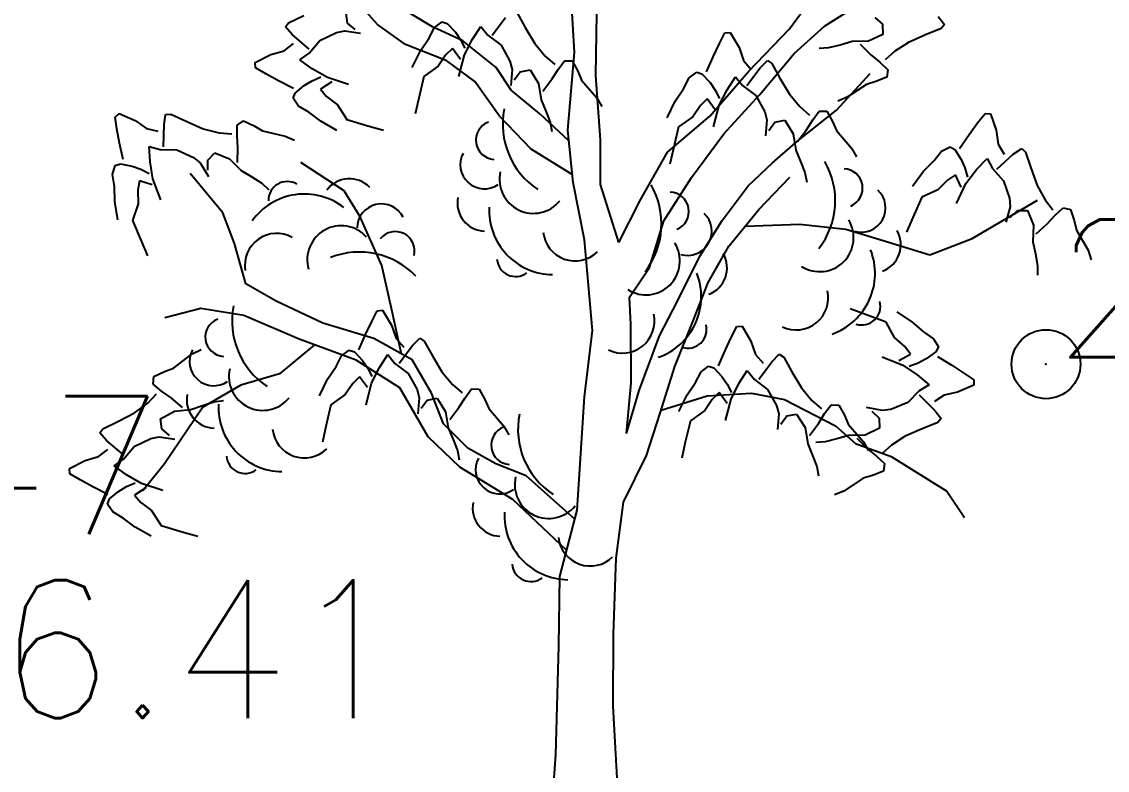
# Model space of a CAD drawing. Header units: millimetres. Extents: x 524954 to 526204, y 9523489 to 9524010.
# Drawn here: x 525888.14 to 525896.01, y 9523722.49 to 9523727.91 of the extents above; entities that cross this region are included whole.
import ezdxf
from ezdxf import colors
from ezdxf.entities.mleader import LeaderData, LeaderLine
from ezdxf.math import Vec2, Vec3

# ---------------------------------------------------------------- set-up
doc = ezdxf.new("R2010")
doc.units = ezdxf.units.MM
doc.header["$PDMODE"] = 32
doc.header["$PDSIZE"] = 0.5
doc.linetypes.add('ACAD_ISO12W100', pattern=[21, 12, -3, 0, -3, 0, -3])
for name, color, linetype in [('Arbre', 34, 'ACAD_ISO12W100'), ('ETQ PAIR', 7, 'Continuous'), ('TopoAlt', 3, 'Continuous'), ('TOPOJIS', 7, 'Continuous')]:
    doc.layers.add(name, color=color, linetype=linetype)
doc.styles.add('Simplex 1.0', font='Simplex.shx', dxfattribs={"width": 0.99, "height": 1})
doc.styles.get("Standard").update_dxf_attribs({"font": 'arial.ttf'})

# ---------------------------------------------------------------- blocks, each defined once
blk = doc.blocks.new('TCPOINT M')
at = {"color": 0}
blk.add_point((0, 0), dxfattribs=at)
at = {"layer": 'TopoAlt', "style": 'Simplex 1.0', "width": 0.99}
blk.add_attdef('ALT', (0.15, 0.15), '', height=1, dxfattribs=at)
blk = doc.blocks.new('v088')
at = {"linetype": 'Continuous'}
for p, q in [((-0.2365, 6.8477), (-0.2742, 7.4626)), ((-1.6648, 7.048), (-1.9323, 7.3471)), ((1.3209, 7.0171), (1.4418, 7.1813)), ((1.5755, 7.0348), (1.778, 7.1634)), ((-1.2665, 7.0314), (-1.4491, 7.1395)), ((-0.0837, 6.6768), (-0.0745, 7.1309)), ((-1.4628, 6.9029), (-1.6648, 7.048)), ((-1.0467, 6.9303), (-1.2665, 7.0314)), ((1.0227, 6.7061), (1.3209, 7.0171)), ((1.3557, 6.8374), (1.5755, 7.0348)), ((-0.8063, 6.7363), (-1.0467, 6.9303)), ((-1.1618, 6.7848), (-1.4628, 6.9029)), ((-0.2869, 6.2807), (-0.2365, 6.8477)), ((-0.9597, 6.6336), (-1.1618, 6.7848)), ((1.107, 6.54), (1.3557, 6.8374)), ((-0.6972, 6.5707), (-0.8063, 6.7363)), ((0.7433, 6.3831), (1.0227, 6.7061)), ((1.6628, 6.4272), (1.906, 6.6935)), ((-0.7803, 6.3824), (-0.9597, 6.6336)), ((-0.0491, 6.2111), (-0.0837, 6.6768)), ((-0.4884, 6.4009), (-0.6972, 6.5707)), ((0.8455, 6.2546), (1.107, 6.54)), ((-0.5514, 6.1446), (-0.7803, 6.3824)), ((-0.2789, 6.2036), (-0.4884, 6.4009)), ((0.4379, 6.1217), (0.7433, 6.3831)), ((1.3814, 6.2037), (1.6628, 6.4272)), ((-0.2479, 5.9022), (-0.2869, 6.2807)), ((0.6096, 5.9388), (0.8455, 6.2546)), ((-0.2539, 5.9607), (-0.5514, 6.1446)), ((-0.0486, 5.8877), (-0.0491, 6.2111)), ((1.1982, 6.0444), (1.3814, 6.2037)), ((0.2399, 5.7756), (0.4379, 6.1217)), ((-1.9071, 5.8427), (-2.2223, 6.0475)), ((1.0213, 5.879), (1.1982, 6.0444)), ((-2.7868, 5.6812), (-3.0229, 5.9686)), ((-0.1646, 5.4873), (-0.2479, 5.9022)), ((0.4109, 5.6237), (0.6096, 5.9388)), ((1.0995, 5.7065), (1.3247, 5.9413)), ((-1.7911, 5.6523), (-1.9071, 5.8427)), ((0.0846, 5.4676), (-0.0486, 5.8877)), ((0.8338, 5.6263), (1.0213, 5.879)), ((0.0846, 5.4676), (0.2399, 5.7756)), ((2.6462, 5.4963), (3.1193, 5.7735)), ((-2.7013, 5.4591), (-2.7868, 5.6812)), ((0.8812, 5.4407), (1.0995, 5.7065)), ((-1.6346, 5.3011), (-1.7911, 5.6523)), ((0.3061, 5.2857), (0.4109, 5.6237)), ((0.6713, 5.3679), (0.8338, 5.6263)), ((1.0006, 5.5861), (1.394, 5.6007)), ((1.394, 5.6007), (1.7306, 5.5642)), ((1.7306, 5.5642), (1.9997, 5.4827)), ((-2.6206, 5.1685), (-2.7013, 5.4591)), ((-0.1073, 4.8293), (-0.1646, 5.4873)), ((0.7312, 5.1764), (0.8812, 5.4407)), ((1.9997, 5.4827), (2.3377, 5.3779)), ((2.3377, 5.3779), (2.6462, 5.4963)), ((0.5102, 5.0412), (0.6713, 5.3679)), ((-1.5592, 4.9668), (-1.6346, 5.3011)), ((0.1613, 5.0712), (0.3061, 5.2857)), ((-2.4003, 5.0425), (-2.6206, 5.1685)), ((0.6191, 4.888), (0.7312, 5.1764)), ((-2.0611, 4.8817), (-2.4003, 5.0425)), ((0.1717, 4.8724), (0.1613, 5.0712)), ((0.3786, 4.7897), (0.5102, 5.0412)), ((-2.9464, 4.9876), (-3.2062, 4.92)), ((-2.6344, 4.9381), (-2.9464, 4.9876)), ((-1.4917, 4.6586), (-1.5592, 4.9668)), ((-2.2328, 4.7662), (-2.6344, 4.9381)), ((-1.6919, 4.7713), (-2.0611, 4.8817)), ((0.489, 4.5681), (0.6191, 4.888)), ((-0.1657, 4.3492), (-0.1073, 4.8293)), ((0.1743, 4.4496), (0.1717, 4.8724)), ((-2.1227, 4.7254), (-2.3768, 4.5144)), ((-1.8192, 4.6131), (-2.2328, 4.7662)), ((-1.415, 4.6154), (-1.6919, 4.7713)), ((0.2314, 4.3948), (0.3786, 4.7897)), ((-1.5041, 4.4145), (-1.8192, 4.6131)), ((-1.2732, 4.3758), (-1.415, 4.6154)), ((0.3841, 4.2301), (0.489, 4.5681)), ((-2.3768, 4.5144), (-2.655, 4.434)), ((-2.655, 4.434), (-2.9315, 4.2727)), ((-1.2976, 4.0581), (-1.5041, 4.4145)), ((0.1384, 4.0819), (0.1743, 4.4496)), ((-1.1877, 4.1537), (-1.2732, 4.3758)), ((-0.2169, 3.5272), (-0.1657, 4.3492)), ((0.1384, 4.0819), (0.2314, 4.3948)), ((0.3911, 4.2526), (0.7235, 4.3553)), ((0.7235, 4.3553), (1.0465, 4.3745)), ((1.0465, 4.3745), (1.2838, 4.3297)), ((1.2838, 4.3297), (1.6547, 4.1385)), ((-2.9315, 4.2727), (-3.209, 3.8627)), ((0.2848, 3.9233), (0.3841, 4.2301)), ((-1.0099, 3.9771), (-1.1877, 4.1537)), ((1.6547, 4.1385), (1.8004, 4.0109)), ((-1.0692, 3.839), (-1.2976, 4.0581)), ((-0.8085, 3.8631), (-1.0099, 3.9771)), ((1.8004, 4.0109), (2.0573, 3.9168)), ((-3.209, 3.8627), (-3.3666, 3.6666)), ((-0.589, 3.7744), (-0.8085, 3.8631)), ((0.1177, 3.584), (0.2848, 3.9233)), ((2.0573, 3.9168), (2.4606, 3.664)), ((-0.6849, 3.6045), (-1.0692, 3.839)), ((-0.2343, 3.4611), (-0.589, 3.7744)), ((2.4606, 3.664), (2.589, 3.4739)), ((-0.2941, 3.234), (-0.6849, 3.6045)), ((0.064, 3.1786), (0.1177, 3.584)), ((-0.3436, 3.0457), (-0.2169, 3.5272)), ((0.0445, 2.6247), (0.064, 3.1786)), ((-0.3518, 2.5418), (-0.3436, 3.0457)), ((0.0429, 2.1085), (0.0445, 2.6247)), ((-0.3726, 1.7516), (-0.3518, 2.5418)), ((0.1022, 1.0525), (0.0429, 2.1085)), ((-0.4115, 1.2346), (-0.3726, 1.7516))]:
    blk.add_line(p, q, dxfattribs=at)
at = {"color": 3, "linetype": 'Continuous'}
for p, q in [((-2.3098, 7.06), (-2.2004, 7.1132)), ((-1.8828, 7.0578), (-1.8923, 7.1303)), ((-0.8351, 6.9716), (-0.7381, 7.0997)), ((-0.654, 7.1313), (-0.5947, 7.0251)), ((1.9408, 7.0996), (1.9941, 7.049)), ((2.3991, 7.1055), (2.4452, 7.0467)), ((-2.333, 7.0298), (-2.3098, 7.06)), ((-2.283, 6.9743), (-2.333, 7.0298)), ((-1.8262, 7.0109), (-1.8828, 7.0578)), ((-1.2925, 6.9474), (-1.2526, 7.0255)), ((-1.2526, 7.0255), (-1.1978, 7.0672)), ((-1.1978, 7.0672), (-1.1602, 7.0548)), ((-1.1602, 7.0548), (-1.1012, 6.9916)), ((-0.978, 6.9406), (-0.9175, 7.0343)), ((-0.9175, 7.0343), (-0.8661, 6.9697)), ((-0.5947, 7.0251), (-0.5257, 6.909)), ((1.9941, 7.049), (1.9988, 6.9761)), ((2.4201, 7.0181), (2.3073, 6.9725)), ((2.4452, 7.0467), (2.4201, 7.0181)), ((-2.1607, 6.8701), (-2.283, 6.9743)), ((-2.1606, 6.8391), (-2.0833, 6.9307)), ((-2.0833, 6.9307), (-1.963, 6.9891)), ((-1.963, 6.9891), (-1.9025, 7.0009)), ((-1.9025, 7.0009), (-1.7879, 6.9849)), ((-1.3538, 6.8575), (-1.2925, 6.9474)), ((-1.1012, 6.9916), (-1.0633, 6.9361)), ((-1.0633, 6.9361), (-1.0322, 6.8755)), ((-1.0349, 6.828), (-0.978, 6.9406)), ((-0.8661, 6.9697), (-0.7702, 6.8978)), ((0.8128, 6.9092), (0.8527, 6.9872)), ((0.8527, 6.9872), (0.8913, 6.9906)), ((0.8913, 6.9906), (0.9551, 6.8814)), ((1.8939, 6.9271), (1.7747, 6.9234)), ((1.9988, 6.9761), (1.8939, 6.9271)), ((2.3073, 6.9725), (2.1835, 6.9184)), ((-2.4387, 6.8298), (-2.3415, 6.858)), ((-2.3415, 6.858), (-2.2745, 6.9095)), ((-1.413, 6.7366), (-1.3538, 6.8575)), ((-1.122, 6.8741), (-1.1715, 6.8255)), ((-1.0639, 6.7951), (-1.122, 6.8741)), ((-0.7702, 6.8978), (-0.705, 6.781)), ((-0.5257, 6.909), (-0.4496, 6.8178)), ((0.7681, 6.8145), (0.8128, 6.9092)), ((0.9551, 6.8814), (0.9888, 6.786)), ((1.6041, 6.8779), (1.535, 6.8736)), ((1.6876, 6.8986), (1.6041, 6.8779)), ((1.7747, 6.9234), (1.6876, 6.8986)), ((1.8337, 6.904), (1.9118, 6.828)), ((2.0835, 6.8543), (2.0142, 6.7921)), ((2.1835, 6.9184), (2.0835, 6.8543)), ((-2.5514, 6.7723), (-2.4387, 6.8298)), ((-2.5502, 6.7337), (-2.5514, 6.7723)), ((-2.228, 6.7914), (-2.1606, 6.8391)), ((-2.1379, 6.7256), (-2.228, 6.7914)), ((-1.1715, 6.8255), (-1.2266, 6.7446)), ((-1.0757, 6.6715), (-1.0349, 6.828)), ((-0.705, 6.781), (-0.6897, 6.7213)), ((-0.4496, 6.8178), (-0.3793, 6.7567)), ((-0.357, 6.7218), (-0.3104, 6.7855)), ((-0.3104, 6.7855), (-0.2553, 6.7842)), ((-0.2553, 6.7842), (-0.2138, 6.7099)), ((0.7187, 6.7034), (0.7681, 6.8145)), ((0.9888, 6.786), (1.0441, 6.7221)), ((1.1083, 6.7343), (1.1609, 6.7873)), ((1.1609, 6.7873), (1.1923, 6.7659)), ((1.9118, 6.828), (1.9768, 6.7743)), ((1.9768, 6.7743), (2.0342, 6.7201)), ((-2.4746, 6.6893), (-2.5502, 6.7337)), ((-2.3827, 6.6392), (-2.4746, 6.6893)), ((-2.0288, 6.6624), (-2.1379, 6.7256)), ((-1.2266, 6.7446), (-1.3299, 6.6702)), ((-0.6897, 6.7213), (-0.6991, 6.6059)), ((-0.6753, 6.6457), (-0.6318, 6.7049)), ((-0.6318, 6.7049), (-0.56, 6.7185)), ((-0.56, 6.7185), (-0.4983, 6.6206)), ((-0.4022, 6.6506), (-0.357, 6.7218)), ((-0.2138, 6.7099), (-0.1857, 6.6447)), ((0.5938, 6.6601), (0.6485, 6.7018)), ((0.6485, 6.7018), (0.6861, 6.6893)), ((0.6861, 6.6893), (0.7451, 6.6262)), ((1.0112, 6.6062), (1.1083, 6.7343)), ((1.1923, 6.7659), (1.2517, 6.6597)), ((2.0342, 6.7201), (2.0261, 6.6656)), ((-2.2745, 6.5836), (-2.3827, 6.6392)), ((-2.1959, 6.6055), (-2.1384, 6.6402)), ((-2.1384, 6.6402), (-2.076, 6.6678)), ((-1.9976, 6.6315), (-2.0798, 6.5781)), ((-1.8748, 6.6127), (-2.0288, 6.6624)), ((-1.3299, 6.6702), (-1.3669, 6.5144)), ((-0.4983, 6.6206), (-0.4798, 6.5027)), ((-0.4679, 6.5637), (-0.4022, 6.6506)), ((-0.1857, 6.6447), (-0.0753, 6.5169)), ((0.5538, 6.582), (0.5938, 6.6601)), ((0.7451, 6.6262), (0.7831, 6.5707)), ((0.8684, 6.5752), (0.9289, 6.6689)), ((0.9289, 6.6689), (0.9803, 6.6043)), ((1.2517, 6.6597), (1.3207, 6.5436)), ((1.879, 6.6139), (1.7385, 6.5203)), ((1.9472, 6.6337), (1.879, 6.6139)), ((2.0261, 6.6656), (1.9472, 6.6337)), ((-2.2769, 6.5134), (-2.2624, 6.5503)), ((-2.2624, 6.5503), (-2.1959, 6.6055)), ((-2.0798, 6.5781), (-2.0342, 6.5259)), ((0.4926, 6.4921), (0.5538, 6.582)), ((0.7831, 6.5707), (0.8142, 6.5101)), ((0.8114, 6.4626), (0.8684, 6.5752)), ((0.9803, 6.6043), (1.0762, 6.5324)), ((1.0762, 6.5324), (1.1414, 6.4156)), ((1.3207, 6.5436), (1.3968, 6.4523)), ((-2.2384, 6.4564), (-2.2769, 6.5134)), ((-2.1628, 6.412), (-2.2384, 6.4564)), ((-2.0342, 6.5259), (-1.9565, 6.4662)), ((-1.9565, 6.4662), (-1.8881, 6.3588)), ((-1.3669, 6.5144), (-1.3922, 6.3999)), ((-0.4798, 6.5027), (-0.4444, 6.4194)), ((-0.0753, 6.5169), (-0.0397, 6.4532)), ((0.4333, 6.3712), (0.4926, 6.4921)), ((0.6749, 6.4601), (0.6198, 6.3792)), ((0.7244, 6.5087), (0.6749, 6.4601)), ((0.7824, 6.4297), (0.7244, 6.5087)), ((0.7707, 6.306), (0.8114, 6.4626)), ((1.7385, 6.5203), (1.6708, 6.4929)), ((-3.5682, 6.3771), (-3.539, 6.4025)), ((-3.5548, 6.2904), (-3.5682, 6.3771)), ((-3.539, 6.4025), (-3.4232, 6.3514)), ((-3.2129, 6.3221), (-3.2014, 6.3959)), ((-3.2014, 6.3959), (-3.1633, 6.397)), ((-3.1633, 6.397), (-3.053, 6.3458)), ((-2.0765, 6.3457), (-2.1628, 6.412)), ((-0.4444, 6.4194), (-0.4135, 6.3391)), ((0.6198, 6.3792), (0.5164, 6.3047)), ((1.1414, 6.4156), (1.1567, 6.3559)), ((1.3968, 6.4523), (1.4671, 6.3913)), ((1.4894, 6.3564), (1.536, 6.4201)), ((1.536, 6.4201), (1.5911, 6.4188)), ((1.5911, 6.4188), (1.6326, 6.3444)), ((2.6849, 6.3343), (2.7388, 6.4036)), ((2.7388, 6.4036), (2.7772, 6.3997)), ((2.7772, 6.3997), (2.8196, 6.2805)), ((-3.4232, 6.3514), (-3.3399, 6.2939)), ((-3.2164, 6.1615), (-3.2129, 6.3221)), ((-3.053, 6.3458), (-2.929, 6.2922)), ((-2.6826, 6.2395), (-2.6821, 6.3185)), ((-2.6821, 6.3185), (-2.6368, 6.3497)), ((-2.6368, 6.3497), (-2.5596, 6.3138)), ((-2.5596, 6.3138), (-2.4986, 6.2775)), ((-1.9592, 6.2797), (-2.0765, 6.3457)), ((-1.8881, 6.3588), (-1.7347, 6.313)), ((-1.7347, 6.313), (-1.6219, 6.2812)), ((-0.4135, 6.3391), (-0.4006, 6.2711)), ((0.5164, 6.3047), (0.4795, 6.1489)), ((1.1567, 6.3559), (1.1472, 6.2405)), ((1.171, 6.2803), (1.2146, 6.3394)), ((1.2146, 6.3394), (1.2864, 6.3531)), ((1.2864, 6.3531), (1.3481, 6.2552)), ((1.4442, 6.2852), (1.4894, 6.3564)), ((1.6326, 6.3444), (1.6606, 6.2793)), ((2.6234, 6.2497), (2.6849, 6.3343)), ((-3.5355, 6.1876), (-3.5548, 6.2904)), ((-3.3399, 6.2939), (-3.2577, 6.2746)), ((-2.929, 6.2922), (-2.8139, 6.2629)), ((-2.8139, 6.2629), (-2.7211, 6.2547)), ((-2.6774, 6.1553), (-2.6826, 6.2395)), ((-2.4986, 6.2775), (-2.3343, 6.2387)), ((-2.3343, 6.2387), (-2.2681, 6.208)), ((1.3481, 6.2552), (1.3665, 6.1373)), ((1.3784, 6.1983), (1.4442, 6.2852)), ((1.6606, 6.2793), (1.771, 6.1515)), ((2.5541, 6.1497), (2.6234, 6.2497)), ((2.8196, 6.2805), (2.8349, 6.1805)), ((-3.5103, 6.0686), (-3.5355, 6.1876)), ((-3.3198, 6.1639), (-3.2403, 6.1417)), ((-3.3139, 6.0525), (-3.3198, 6.1639)), ((-3.2403, 6.1417), (-3.1205, 6.1398)), ((-3.1205, 6.1398), (-2.9991, 6.0834)), ((-2.6797, 6.0464), (-2.6774, 6.1553)), ((0.4795, 6.1489), (0.4542, 6.0345)), ((1.771, 6.1515), (1.8066, 6.0878)), ((2.4234, 6.1305), (2.4849, 6.1612)), ((2.4849, 6.1612), (2.5195, 6.142)), ((2.5195, 6.142), (2.5657, 6.0689)), ((2.8349, 6.1805), (2.8773, 6.1074)), ((2.9427, 6.1074), (3.0042, 6.1497)), ((3.0042, 6.1497), (3.0311, 6.1228)), ((-2.9991, 6.0834), (-2.9517, 6.044)), ((-2.8958, 5.9912), (-2.8952, 6.0647)), ((-2.8952, 6.0647), (-2.845, 6.1178)), ((-2.845, 6.1178), (-2.7377, 6.0747)), ((-2.7377, 6.0747), (-2.6536, 5.99)), ((1.3665, 6.1373), (1.4019, 6.054)), ((2.2926, 5.9843), (2.3695, 6.0612)), ((2.3695, 6.0612), (2.4234, 6.1305)), ((2.5657, 6.0689), (2.5926, 6.0074)), ((2.6772, 5.9958), (2.7542, 6.0766)), ((2.7542, 6.0766), (2.7926, 6.0035)), ((2.8234, 5.9997), (2.9427, 6.1074)), ((3.0311, 6.1228), (3.0696, 6.0074)), ((-3.5861, 5.9603), (-3.5662, 6.0262)), ((-3.5662, 6.0262), (-3.5284, 6.0381)), ((-3.5284, 6.0381), (-3.4436, 6.0215)), ((-3.4436, 6.0215), (-3.3804, 5.9989)), ((-3.3804, 5.9989), (-3.3196, 5.968)), ((-3.294, 5.9279), (-3.3139, 6.0525)), ((-2.9517, 6.044), (-2.8917, 5.945)), ((-2.6536, 5.99), (-2.576, 5.9433)), ((1.4019, 6.054), (1.4328, 5.9737)), ((2.2118, 5.8766), (2.2926, 5.9843)), ((2.5926, 6.0074), (2.6118, 5.942)), ((2.6003, 5.8958), (2.6772, 5.9958)), ((2.7926, 6.0035), (2.8734, 5.9151)), ((3.0696, 6.0074), (3.1158, 5.8804)), ((-3.5727, 5.8736), (-3.5861, 5.9603)), ((-3.3915, 5.9142), (-3.4031, 5.8459)), ((-3.2981, 5.8843), (-3.3915, 5.9142)), ((-3.2352, 5.7773), (-3.294, 5.9279)), ((-2.576, 5.9433), (-2.5039, 5.8964)), ((1.4328, 5.9737), (1.4458, 5.9057)), ((2.4657, 5.9189), (2.3964, 5.8497)), ((2.5234, 5.9574), (2.4657, 5.9189)), ((2.5657, 5.8689), (2.5234, 5.9574)), ((2.8734, 5.9151), (2.9157, 5.7881)), ((-3.5695, 5.7648), (-3.5727, 5.8736)), ((-3.4031, 5.8459), (-3.4003, 5.748)), ((-2.5039, 5.8964), (-2.4536, 5.8489)), ((2.3964, 5.8497), (2.281, 5.7958)), ((2.5311, 5.7497), (2.6003, 5.8958)), ((3.1158, 5.8804), (3.1734, 5.7766)), ((-3.5466, 5.6322), (-3.5695, 5.7648)), ((-3.4003, 5.748), (-3.4403, 5.6271)), ((2.281, 5.7958), (2.2156, 5.6496)), ((2.9157, 5.7881), (2.9196, 5.7266)), ((3.1734, 5.7766), (3.2311, 5.7035)), ((2.9196, 5.7266), (2.8888, 5.615)), ((2.9196, 5.6496), (2.9734, 5.6996)), ((2.9734, 5.6996), (3.0465, 5.6996)), ((3.0465, 5.6996), (3.0888, 5.5919)), ((3.2465, 5.665), (3.3042, 5.7189)), ((3.3042, 5.7189), (3.3581, 5.7073)), ((3.3581, 5.7073), (3.385, 5.6266)), ((-3.4403, 5.6271), (-3.3789, 5.4792)), ((2.2156, 5.6496), (2.1695, 5.5419)), ((3.0888, 5.5919), (3.085, 5.4727)), ((3.1081, 5.5304), (3.1888, 5.6035)), ((3.1888, 5.6035), (3.2465, 5.665)), ((3.385, 5.6266), (3.4004, 5.5573)), ((3.4004, 5.5573), (3.485, 5.4112)), ((-3.3789, 5.4792), (-3.3323, 5.3717)), ((3.085, 5.4727), (3.1042, 5.3842)), ((3.1042, 5.3842), (3.1196, 5.2996)), ((3.485, 5.4112), (3.5081, 5.3419)), ((3.1196, 5.2996), (3.1196, 5.2304)), ((-1.7068, 4.8945), (-1.6668, 4.9726)), ((-1.6668, 4.9726), (-1.6283, 4.976)), ((-1.6283, 4.976), (-1.5645, 4.8667)), ((1.8724, 4.9461), (1.762, 4.9854)), ((2.0987, 4.9642), (2.2113, 4.8904)), ((-1.7514, 4.7999), (-1.7068, 4.8945)), ((2.0224, 4.89), (1.8724, 4.9461)), ((2.0834, 4.7783), (2.0224, 4.89)), ((2.2113, 4.8904), (2.2929, 4.8185)), ((-1.5645, 4.8667), (-1.5307, 4.7714)), ((0.8993, 4.7791), (0.9393, 4.8572)), ((0.9393, 4.8572), (0.9778, 4.8606)), ((0.9778, 4.8606), (1.0416, 4.7513)), ((2.2929, 4.8185), (2.3654, 4.7691)), ((-1.8008, 4.6887), (-1.7514, 4.7999)), ((-1.5307, 4.7714), (-1.4755, 4.7074)), ((-1.4112, 4.7196), (-1.3587, 4.7727)), ((-1.3587, 4.7727), (-1.3272, 4.7513)), ((-1.3272, 4.7513), (-1.2679, 4.6451)), ((0.8546, 4.6845), (0.8993, 4.7791)), ((1.0416, 4.7513), (1.0754, 4.656)), ((2.1569, 4.7135), (2.0834, 4.7783)), ((2.3654, 4.7691), (2.4, 4.7096)), ((-3.1435, 4.5571), (-3.0095, 4.66)), ((-3.0095, 4.66), (-2.9439, 4.6918)), ((-1.9657, 4.5674), (-1.9257, 4.6454)), ((-1.9257, 4.6454), (-1.871, 4.6871)), ((-1.871, 4.6871), (-1.8334, 4.6747)), ((-1.8334, 4.6747), (-1.7744, 4.6115)), ((-1.6512, 4.5605), (-1.5907, 4.6542)), ((-1.5907, 4.6542), (-1.5392, 4.5896)), ((-1.5083, 4.5916), (-1.4112, 4.7196)), ((-1.2679, 4.6451), (-1.1988, 4.529)), ((0.8053, 4.5733), (0.8546, 4.6845)), ((1.0754, 4.656), (1.1306, 4.592)), ((1.1948, 4.6042), (1.2474, 4.6573)), ((1.2474, 4.6573), (1.2789, 4.6359)), ((2.1133, 4.6106), (2.1989, 4.6584)), ((2.1989, 4.6584), (2.1569, 4.7135)), ((2.383, 4.6739), (2.3129, 4.6232)), ((2.4, 4.7096), (2.383, 4.6739)), ((-2.0269, 4.4774), (-1.9657, 4.5674)), ((-1.7744, 4.6115), (-1.7365, 4.5561)), ((-1.5392, 4.5896), (-1.4434, 4.5178)), ((0.6804, 4.53), (0.7351, 4.5718)), ((0.7351, 4.5718), (0.7727, 4.5593)), ((1.0978, 4.4762), (1.1948, 4.6042)), ((1.2789, 4.6359), (1.3382, 4.5297)), ((1.9921, 4.6376), (2.1424, 4.5777)), ((2.1424, 4.5777), (2.247, 4.5072)), ((2.2532, 4.5924), (2.1892, 4.5691)), ((2.3129, 4.6232), (2.2532, 4.5924)), ((2.3928, 4.6398), (2.497, 4.577)), ((2.497, 4.577), (2.5853, 4.5209)), ((-3.2911, 4.4407), (-3.2867, 4.4956)), ((-3.2867, 4.4956), (-3.2101, 4.5328)), ((-3.2101, 4.5328), (-3.1435, 4.5571)), ((-1.7952, 4.494), (-1.8447, 4.4455)), ((-1.7371, 4.415), (-1.7952, 4.494)), ((-1.7365, 4.5561), (-1.7054, 4.4954)), ((-1.7081, 4.4479), (-1.6512, 4.5605)), ((-1.4434, 4.5178), (-1.3781, 4.401)), ((-1.1988, 4.529), (-1.1228, 4.4377)), ((0.6404, 4.452), (0.6804, 4.53)), ((0.7727, 4.5593), (0.8317, 4.4961)), ((0.8317, 4.4961), (0.8696, 4.4407)), ((0.9549, 4.4451), (1.0154, 4.5388)), ((1.0154, 4.5388), (1.0668, 4.4742)), ((1.3382, 4.5297), (1.4072, 4.4136)), ((2.247, 4.5072), (2.3325, 4.4356)), ((2.5853, 4.5209), (2.6578, 4.4715)), ((-3.2303, 4.3905), (-3.2911, 4.4407)), ((-2.0862, 4.3565), (-2.0269, 4.4774)), ((-1.8447, 4.4455), (-1.8998, 4.3645)), ((-1.7488, 4.2914), (-1.7081, 4.4479)), ((-1.1228, 4.4377), (-1.0524, 4.3767)), ((0.5791, 4.362), (0.6404, 4.452)), ((0.8696, 4.4407), (0.9007, 4.38)), ((0.898, 4.3325), (0.9549, 4.4451)), ((1.0668, 4.4742), (1.1627, 4.4024)), ((1.4072, 4.4136), (1.4833, 4.3223)), ((2.3325, 4.4356), (2.262, 4.3926)), ((2.6564, 4.4329), (2.5401, 4.3831)), ((2.6578, 4.4715), (2.6564, 4.4329)), ((-3.3314, 4.3035), (-3.2664, 4.3702)), ((-3.1617, 4.3413), (-3.2303, 4.3905)), ((-3.0788, 4.2707), (-3.1617, 4.3413)), ((-1.8998, 4.3645), (-2.0031, 4.2901)), ((-1.3781, 4.401), (-1.3629, 4.3412)), ((-1.3629, 4.3412), (-1.3723, 4.2259)), ((-1.3049, 4.3248), (-1.2331, 4.3384)), ((-1.2331, 4.3384), (-1.1715, 4.2405)), ((-1.0754, 4.2705), (-1.0302, 4.3418)), ((-1.0302, 4.3418), (-0.9835, 4.4054)), ((-0.9835, 4.4054), (-0.9285, 4.4041)), ((-0.9285, 4.4041), (-0.8869, 4.3298)), ((-0.8869, 4.3298), (-0.8589, 4.2646)), ((0.5199, 4.2411), (0.5791, 4.362)), ((0.7614, 4.3301), (0.7063, 4.2491)), ((0.8109, 4.3786), (0.7614, 4.3301)), ((0.869, 4.2996), (0.8109, 4.3786)), ((0.8572, 4.176), (0.898, 4.3325)), ((1.1627, 4.4024), (1.228, 4.2856)), ((2.262, 4.3926), (2.1788, 4.3064)), ((2.2601, 4.3616), (2.3751, 4.2494)), ((2.4412, 4.3615), (2.371, 4.3146)), ((2.5401, 4.3831), (2.4412, 4.3615)), ((-3.4268, 4.2328), (-3.3314, 4.3035)), ((-3.1373, 4.2436), (-3.0186, 4.2553)), ((-3.0186, 4.2553), (-2.9333, 4.2859)), ((-2.9333, 4.2859), (-2.8514, 4.3121)), ((-2.8514, 4.3121), (-2.7828, 4.3211)), ((-2.0031, 4.2901), (-2.0401, 4.1343)), ((-1.3485, 4.2656), (-1.3049, 4.3248)), ((-1.1411, 4.1837), (-1.0754, 4.2705)), ((-0.8589, 4.2646), (-0.7485, 4.1368)), ((1.228, 4.2856), (1.2432, 4.2258)), ((1.4833, 4.3223), (1.5536, 4.2613)), ((1.5759, 4.2264), (1.6226, 4.29)), ((1.6226, 4.29), (1.6776, 4.2887)), ((1.6776, 4.2887), (1.7191, 4.2144)), ((1.9936, 4.2484), (1.8803, 4.2721)), ((2.0548, 4.2561), (1.9936, 4.2484)), ((2.1788, 4.3064), (2.0548, 4.2561)), ((-3.5467, 4.1705), (-3.4268, 4.2328)), ((-3.2386, 4.1877), (-3.1373, 4.2436)), ((-3.2291, 4.1152), (-3.2386, 4.1877)), ((-1.1715, 4.2405), (-1.153, 4.1227)), ((0.603, 4.1747), (0.566, 4.0189)), ((0.7063, 4.2491), (0.603, 4.1747)), ((1.2432, 4.2258), (1.2338, 4.1105)), ((1.2576, 4.1502), (1.3011, 4.2094)), ((1.3011, 4.2094), (1.373, 4.223)), ((1.373, 4.223), (1.4346, 4.1251)), ((1.5307, 4.1551), (1.5759, 4.2264)), ((1.7191, 4.2144), (1.7472, 4.1493)), ((1.9168, 4.2436), (1.9701, 4.193)), ((1.9701, 4.193), (1.9747, 4.12)), ((2.3751, 4.2494), (2.4212, 4.1906)), ((2.4212, 4.1906), (2.396, 4.1621)), ((-3.6793, 4.0872), (-3.6561, 4.1174)), ((-3.6561, 4.1174), (-3.5467, 4.1705)), ((-3.1725, 4.0683), (-3.2291, 4.1152)), ((-2.0401, 4.1343), (-2.0653, 4.0199)), ((-1.153, 4.1227), (-1.1176, 4.0393)), ((-0.7485, 4.1368), (-0.7129, 4.0731)), ((1.4346, 4.1251), (1.4531, 4.0073)), ((1.465, 4.0683), (1.5307, 4.1551)), ((1.7472, 4.1493), (1.8576, 4.0214)), ((1.9747, 4.12), (1.8699, 4.071)), ((2.2833, 4.1164), (2.1595, 4.0623)), ((2.396, 4.1621), (2.2833, 4.1164)), ((-3.6294, 4.0317), (-3.6793, 4.0872)), ((-3.5071, 3.9275), (-3.6294, 4.0317)), ((-3.4297, 3.988), (-3.3093, 4.0465)), ((-3.3093, 4.0465), (-3.2488, 4.0583)), ((-3.2488, 4.0583), (-3.1342, 4.0423)), ((-1.1176, 4.0393), (-1.0867, 3.9591)), ((0.566, 4.0189), (0.5407, 3.9045)), ((1.5801, 4.0219), (1.511, 4.0175)), ((1.6636, 4.0426), (1.5801, 4.0219)), ((1.7506, 4.0673), (1.6636, 4.0426)), ((1.8699, 4.071), (1.7506, 4.0673)), ((1.8097, 4.0479), (1.8877, 3.9719)), ((1.8576, 4.0214), (1.8932, 3.9577)), ((2.1595, 4.0623), (2.0595, 3.9982)), ((-3.6878, 3.9154), (-3.6208, 3.9668)), ((-3.5069, 3.8964), (-3.4297, 3.988)), ((-1.0867, 3.9591), (-1.0738, 3.891)), ((1.4531, 4.0073), (1.4885, 3.9239)), ((1.8877, 3.9719), (1.9528, 3.9182)), ((2.0595, 3.9982), (1.9902, 3.936)), ((-3.8977, 3.8297), (-3.785, 3.8871)), ((-3.785, 3.8871), (-3.6878, 3.9154)), ((-3.5743, 3.8488), (-3.5069, 3.8964)), ((1.4885, 3.9239), (1.5194, 3.8437)), ((1.9528, 3.9182), (2.0102, 3.864)), ((2.0102, 3.864), (2.002, 3.8096)), ((-3.8965, 3.791), (-3.8977, 3.8297)), ((-3.8209, 3.7466), (-3.8965, 3.791)), ((-3.4842, 3.783), (-3.5743, 3.8488)), ((-3.3751, 3.7197), (-3.4842, 3.783)), ((1.5194, 3.8437), (1.5323, 3.7756)), ((1.9231, 3.7776), (1.855, 3.7579)), ((2.002, 3.8096), (1.9231, 3.7776)), ((-3.729, 3.6966), (-3.8209, 3.7466)), ((-3.4847, 3.6976), (-3.4223, 3.7252)), ((-3.2212, 3.6701), (-3.3751, 3.7197)), ((1.855, 3.7579), (1.7144, 3.6642)), ((-3.6208, 3.641), (-3.729, 3.6966)), ((-3.6087, 3.6076), (-3.5422, 3.6629)), ((-3.5422, 3.6629), (-3.4847, 3.6976)), ((-3.3439, 3.6889), (-3.4261, 3.6355)), ((-3.4261, 3.6355), (-3.3805, 3.5833)), ((1.7144, 3.6642), (1.6468, 3.6368)), ((-3.6232, 3.5708), (-3.6087, 3.6076)), ((-3.5847, 3.5138), (-3.6232, 3.5708)), ((-3.3805, 3.5833), (-3.3028, 3.5236)), ((-3.5091, 3.4694), (-3.5847, 3.5138)), ((-3.4228, 3.4031), (-3.5091, 3.4694)), ((-3.3028, 3.5236), (-3.2344, 3.4162)), ((-3.3055, 3.337), (-3.4228, 3.4031)), ((-3.2344, 3.4162), (-3.081, 3.3703)), ((-3.081, 3.3703), (-2.9682, 3.3386))]:
    blk.add_line(p, q, dxfattribs=at)
for centre, major_axis, start_param, end_param in [((-0.1929, 6.3242), (-0.3995, 0.3995), 0.587708, 1.773422), ((-0.8122, 6.2095), (-0.099, 0.099), -0.421529, 2.292047), ((-0.8896, 6.0328), (0.1246, 0.1246), 1.864761, 4.52862), ((1.088, 5.7707), (-0.3995, 0.3995), 3.265538, 4.451253), ((1.7113, 5.8608), (0.099, 0.099), 4.31771, 7.031286), ((-2.32, 5.773), (0.0964, 0.0964), 0.254619, 2.377018), ((-1.8693, 5.7251), (0.1445, 0.1445), 6.263619, 7.998733), ((-0.535, 5.9246), (0.1741, 0.1741), 2.133893, 4.816631), ((-2.1951, 5.3523), (0.3298, 0.3298), 0.12682, 1.733702), ((-0.1718, 5.6024), (0.3995, 0.3995), 4.836335, 6.022049), ((0.4516, 5.6925), (0.099, 0.099), 4.31771, 7.031286), ((1.8413, 5.7182), (-0.1246, 0.1246), 2.081137, 4.744996), ((-1.6366, 5.5711), (-0.1246, 0.1246), 4.396235, 7.060094), ((-0.8824, 5.7538), (-0.1445, 0.1445), 0.590553, 2.325666), ((-0.3902, 5.7004), (0.3298, 0.3298), 2.307735, 3.914618), ((0.5816, 5.5499), (0.1246, 0.1246), 3.651933, 6.315792), ((-1.9284, 5.3425), (0.1741, 0.1741), 6.236163, 8.918901), ((1.5402, 5.502), (0.1741, 0.1741), 3.363922, 6.046661), ((-2.3952, 5.3012), (-0.1641, 0.1641), -1.288499, 0.949924), ((-1.536, 5.4064), (0.099, 0.099), 5.251538, 7.965114), ((-0.2336, 5.5657), (-0.1641, 0.1641), 0.892416, 3.130839), ((1.924, 5.4517), (-0.1445, 0.1445), 2.713295, 4.448408), ((-1.7969, 4.8332), (0.3995, 0.3995), 6.260774, 7.446489), ((0.2804, 5.3337), (0.1741, 0.1741), 3.363922, 6.046661), ((0.6642, 5.2834), (-0.1445, 0.1445), 2.713295, 4.448408), ((1.4749, 5.2432), (0.3298, 0.3298), 4.265936, 5.872819), ((-0.6635, 5.357), (0.0964, 0.0964), 2.435534, 4.557933), ((0.2152, 5.0749), (-0.3298, 0.3298), 2.69514, 4.302022), ((1.3699, 5.0654), (-0.1641, 0.1641), 1.908121, 4.146545), ((1.844, 5.0056), (-0.0964, 0.0964), 2.051824, 4.174223), ((-2.1547, 4.8961), (-0.3995, 0.3995), 0.587708, 1.773422), ((-2.774, 4.7815), (-0.099, 0.099), -0.421529, 2.292047), ((0.1101, 4.8971), (-0.1641, 0.1641), 1.908121, 4.146545), ((0.5842, 4.8373), (0.0964, 0.0964), 3.62262, 5.745019), ((-2.8514, 4.6047), (-0.1246, 0.1246), 0.293965, 2.957824), ((-2.4968, 4.4965), (0.1741, 0.1741), 2.133893, 4.816631), ((-2.8441, 4.3258), (-0.1445, 0.1445), 0.590553, 2.325666), ((-2.352, 4.2724), (0.3298, 0.3298), 2.307735, 3.914618), ((-0.0823, 4.1124), (0.3995, 0.3995), 2.158504, 3.344219), ((-2.1954, 4.1377), (0.1641, 0.1641), 2.463212, 4.701636), ((-0.7016, 3.9977), (0.099, 0.099), 1.149268, 3.862844), ((-2.6253, 3.929), (0.0964, 0.0964), 2.435534, 4.557933), ((-0.779, 3.821), (0.1246, 0.1246), 1.864761, 4.52862), ((-0.4244, 3.7128), (0.1741, 0.1741), 2.133893, 4.816631), ((-0.7718, 3.542), (-0.1445, 0.1445), 0.590553, 2.325666), ((-0.2796, 3.4886), (0.3298, 0.3298), 2.307735, 3.914618), ((-0.1231, 3.3539), (0.1641, 0.1641), 2.463212, 4.701636), ((-0.5529, 3.1452), (0.0964, 0.0964), 2.435534, 4.557933)]:
    blk.add_ellipse(centre, major_axis=major_axis, ratio=1, start_param=start_param, end_param=end_param, dxfattribs=at)

msp = doc.modelspace()

# ---------------------------------------------------------------- block references
at = {"layer": 'Arbre'}
msp.add_blockref('v088', (525892.381, 9523720.847), dxfattribs=at)
at = {"layer": 'TOPOJIS'}
ref = msp.add_blockref('TCPOINT M', (525895.5614, 9523725.4318, 286.21), dxfattribs=at)
ref.add_attrib('ALT', '286.21', (525895.6114, 9523725.4818, 286.21), dxfattribs={"layer": 'TopoAlt', "height": 1, "style": 'Simplex 1.0', "width": 0.99})
ref = msp.add_blockref('TCPOINT M', (525884.4581, 9523724.1496, 286.47), dxfattribs=at)
ref.add_attrib('ALT', '286.47', (525884.5081, 9523724.1996, 286.47), dxfattribs={"layer": 'TopoAlt', "height": 1, "style": 'Simplex 1.0', "width": 0.99})
ref = msp.add_blockref('TCPOINT M', (525886.2049, 9523722.8157, 286.41), dxfattribs=at)
ref.add_attrib('ALT', '286.41', (525886.2549, 9523722.8657, 286.41), dxfattribs={"layer": 'TopoAlt', "height": 1, "style": 'Simplex 1.0', "width": 0.99})

# ---------------------------------------------------------------- next in the draw order: leaders
at = {"layer": 'ETQ PAIR'}
ml = msp.add_multileader_mtext('Standard', dxfattribs=at)
ml.set_content('Cheminement des piétons', color=256)
ml.set_leader_properties()
ml.build(insert=Vec2(0, 0))
ml.multileader.update_dxf_attribs({"has_text_frame": 1, "dogleg_length": 2.5, "arrow_head_size": 3.5})
ctx = ml.context
ctx.base_point, ctx.char_height, ctx.arrow_head_size, ctx.landing_gap_size, ctx.plane_origin, ctx.plane_x_axis, ctx.plane_y_axis = Vec3(525826.318, 9523701.2723), 3.5, 3.5, 0.8, Vec3(525997.1507, 9523585.7165), Vec3(0.940159, 0.340735), Vec3(-0.340735, 0.940159)
ctx.text_align_type = 1
notes = []
notes.append((ctx, [(0, (1, 1, 0), (525883.1717, 9523721.8774), (-0.940159, -0.340735), 2.5, [(1, [(525926.3599, 9523709.377), (525955.5493, 9523709.3918)], 0, [])])]))
ctx.mtext.insert, ctx.mtext.text_direction, ctx.mtext.rotation, ctx.mtext.alignment, ctx.mtext.flow_direction = Vec3(525852.8078, 9523713.251), Vec3(0.940159, 0.340735), 0.347698, 2, 5
ctx.mtext.has_bg_fill, ctx.mtext.bg_color, ctx.mtext.bg_scale_factor, ctx.mtext.bg_transparency, ctx.mtext.use_window_bg_color = 1, -1027028792, 1.5, 0, 1
for ctx, leaders in notes:
    for number, flags, end, landing, length, lines in leaders:
        leader = LeaderData()
        leader.index, (leader.has_last_leader_line, leader.has_dogleg_vector, leader.attachment_direction) = number, flags
        leader.last_leader_point, leader.dogleg_vector, leader.dogleg_length = Vec3(end), Vec3(landing), length
        for number, points, colour, breaks in lines:
            line = LeaderLine()
            line.index, line.vertices, line.color, line.breaks = number, Vec3.list(points), colors.encode_raw_color(colour), breaks
            leader.lines.append(line)
        ctx.leaders.append(leader)

doc.saveas('drawing.dxf')
